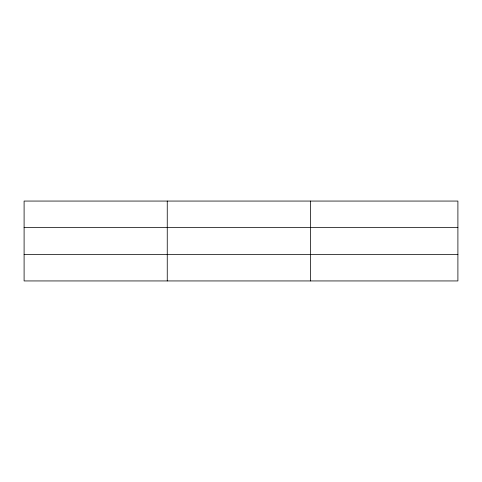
<?xml version="1.0" encoding="UTF-8"?>
<svg xmlns="http://www.w3.org/2000/svg" width="482" height="482" viewBox="0 0 482 482"><rect width="100%" height="100%" fill="white"/><g stroke="black" fill="none" stroke-linecap="round" stroke-linejoin="round"><path stroke-width="0.72" d="M167.254 201.06L167.254 280.94M310.408 201.06L310.408 280.94M457.9 254.58L457.9 280.94L24.1 280.94L24.1 201.06L457.9 201.06L457.9 254.58L24.1 254.58M24.1 227.42L457.9 227.42"/></g></svg>
